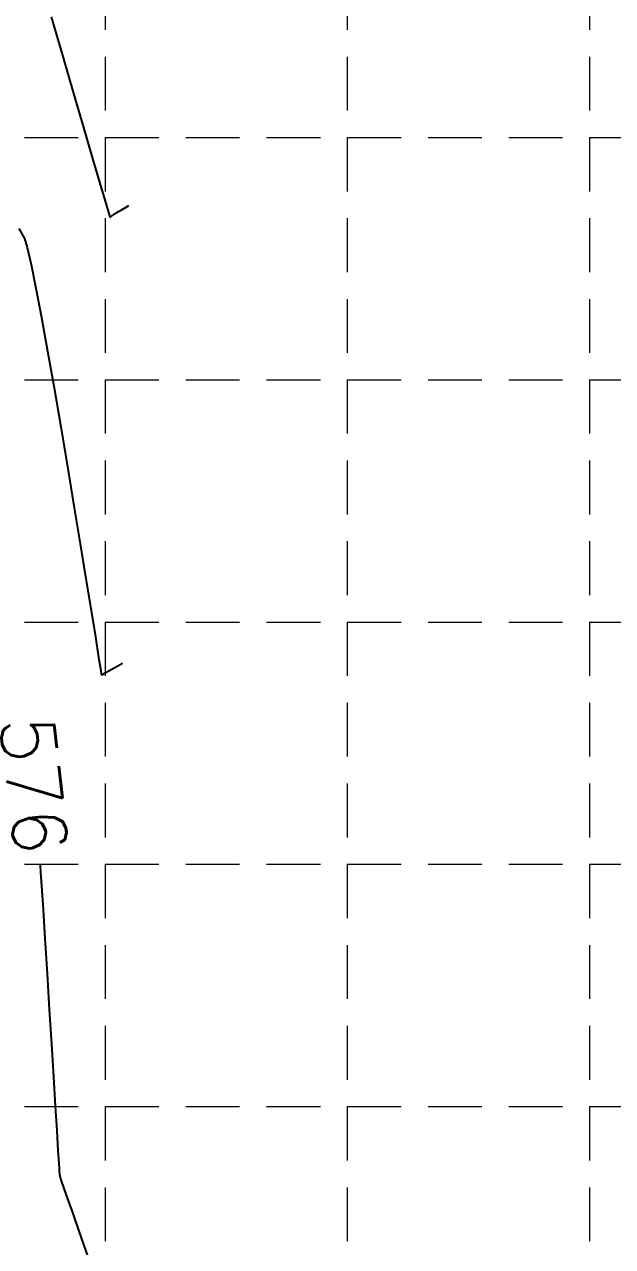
# Model space of a CAD drawing. Header units: inches. Extents: x 2547543 to 2548696, y 7125653 to 7126375.
# Drawn here: x 2548491.6 to 2548535.3, y 7125914 to 7126004.8 of the extents above; entities that cross this region are included whole.
import ezdxf

# ---------------------------------------------------------------- set-up
doc = ezdxf.new("R2010")
doc.units = ezdxf.units.IN
doc.header["$MEASUREMENT"] = 0
doc.linetypes.add('HIDDEN', pattern=[0.375, 0.25, -0.125])
doc.layers.add('CONT-MNR', color=14, linetype='Continuous')
doc.layers.add('GRID', color=254, linetype='HIDDEN')
doc.styles.add('L80', font='simplex', dxfattribs={"height": 3.2})

msp = doc.modelspace()

# ---------------------------------------------------------------- linework, layer by layer
at = {"layer": 'CONT-MNR', "color": 35, "extrusion": (0.959694091846578, 0.2810467044367749, 0), "elevation": 4448514.543240513}
msp.add_lwpolyline([(6122539.49944282, 578.0000000000005), (6122536.446281556, 578.0000000000005)], dxfattribs=at)
at = {"layer": 'CONT-MNR', "color": 35}
for points, elevation in [([(2548494.433620021, 7126002.406628562), (2548495.2427911, 7125999.645458153)], 578), ([(2548495.982877051, 7125997.12156098), (2548496.633702582, 7125994.903279861)], 578), ([(2548497.937053789, 7125990.46605055), (2548497.940894631, 7125990.453172242)], 578), ([(2548497.940894631, 7125990.453172242), (2548497.945995623, 7125990.455963189)], 578), ([(2548497.969056508, 7125990.47234229), (2548497.98542561, 7125990.484419948)], 578), ([(2548497.98542561, 7125990.484419948), (2548498.054433602, 7125990.535263374)], 578), ([(2548498.054433602, 7125990.535263374), (2548498.211170258, 7125990.647666628)], 578), ([(2548491.590049174, 7125988.883014289), (2548491.799338842, 7125988.202580909)], 577), ([(2548492.444882383, 7125985.176867842), (2548492.855369387, 7125983.004805118)], 577), ([(2548492.855369387, 7125983.004805118), (2548493.3071553, 7125980.508749578)], 577), ([(2548493.3071553, 7125980.508749578), (2548493.787356689, 7125977.775309702)], 577), ([(2548494.781472148, 7125971.942710876), (2548495.269619351, 7125969.01676889)], 577), ([(2548495.269619351, 7125969.01676889), (2548495.734648289, 7125966.199876496)], 577), ([(2548496.86219117, 7125959.269581698), (2548497.105912703, 7125957.754972499)], 577), ([(2548497.105912703, 7125957.754972499), (2548497.238482818, 7125956.929434177)], 577), ([(2548497.238482818, 7125956.929434177), (2548497.297177424, 7125956.564634489)], 577), ([(2548497.600947903, 7125956.598161725), (2548498.03608527, 7125956.843371602)], 577), ([(2548498.03608527, 7125956.843371602), (2548498.524083875, 7125957.118369998)], 577), ([(2548497.31786602, 7125956.438638598), (2548497.321728578, 7125956.439118939)], 577), ([(2548497.321728578, 7125956.439118939), (2548497.338220659, 7125956.447030433)], 577), ([(2548492.756690539, 7125942.319178587), (2548492.793706442, 7125941.764122469)], 576), ([(2548493.43787919, 7125931.586177798), (2548493.596478412, 7125929.011478352)], 576), ([(2548493.596478412, 7125929.011478352), (2548493.744533471, 7125926.593253654)], 576), ([(2548493.744533471, 7125926.593253654), (2548493.877261077, 7125924.415783733)], 576), ([(2548494.135646283, 7125920.170702922), (2548494.159231185, 7125919.7990524)], 576), ([(2548494.159231185, 7125919.7990524), (2548494.176014301, 7125919.559930545)], 576), ([(2548494.193609107, 7125919.351301176), (2548494.234286293, 7125919.116972581)], 576), ([(2548495.177201096, 7125916.432430265), (2548495.584971998, 7125915.278944859)], 576), ([(2548495.584971998, 7125915.278944859), (2548496.014631204, 7125914.050491196)], 576)]:
    msp.add_lwpolyline(points, dxfattribs=dict(at, elevation=elevation))
at = {"layer": 'CONT-MNR', "color": 35, "extrusion": (0.9595953914433508, 0.2813835189215647, 0), "elevation": 4450663.146170482}
msp.add_lwpolyline([(6120971.85983717, 578.0000000000009), (6120969.229669087, 578.0000000000009)], dxfattribs=at)
at = {"layer": 'CONT-MNR', "color": 35, "extrusion": (0.9595143554952592, 0.2816597266179836, 0), "elevation": 4452424.88130792}
msp.add_lwpolyline([(6119685.541747556, 578), (6119683.619606174, 578)], dxfattribs=at)
at = {"layer": 'CONT-MNR', "color": 35, "extrusion": (0.9594729126419372, 0.2818008692435093, 0), "elevation": 4453325.045683121}
msp.add_lwpolyline([(6119028.596538619, 578), (6119027.135298238, 578)], dxfattribs=at)
at = {"layer": 'CONT-MNR', "color": 35, "extrusion": (0.9594238646007187, 0.2819678138274328, 0), "elevation": 4454389.692580645}
msp.add_lwpolyline([(6118252.161496457, 578), (6118251.372238556, 578)], dxfattribs=at)
at = {"layer": 'CONT-MNR', "color": 35, "extrusion": (-0.4923827099491762, 0.8703788065797015, 0), "elevation": 4947474.803771953}
msp.add_lwpolyline([(-5726874.178198185, 578), (-5726874.504210335, 578)], dxfattribs=at)
at = {"layer": 'CONT-MNR', "color": 35, "extrusion": (-0.4934144307395181, 0.8697943432432733, 0), "elevation": 4940680.583625782}
msp.add_lwpolyline([(-5732737.033173241, 578.0000000000005), (-5732737.273188502, 578.0000000000005)], dxfattribs=at)
at = {"layer": 'CONT-MNR', "color": 35, "extrusion": (0.9593508389059978, 0.2822161722693409, 0), "elevation": 4455973.38675452}
msp.add_lwpolyline([(6117098.050857378, 578), (6117097.704368526, 578)], dxfattribs=at)
at = {"layer": 'CONT-MNR', "color": 35, "extrusion": (0.9591773010282642, 0.282805419311821, 0), "elevation": 4459730.094702819}
msp.add_lwpolyline([(6114359.380234144, 578.0000000000009), (6114359.274675704, 578.0000000000009)], dxfattribs=at)
at = {"layer": 'CONT-MNR', "color": 35, "extrusion": (0.5790599622919491, -0.8152849563621585, 0), "elevation": -4333979.693417773}
msp.add_lwpolyline([(6204127.801412927, 578.0000000000009), (6204127.829698601, 578.0000000000009)], dxfattribs=at)
at = {"layer": 'CONT-MNR', "color": 35, "extrusion": (0.5591757626298691, -0.8290491339403863, 0), "elevation": -4482737.944123326}
msp.add_lwpolyline([(6097511.48972163, 578.0000000000009), (6097511.704130379, 578.0000000000009)], dxfattribs=at)
at = {"layer": 'CONT-MNR', "color": 35, "extrusion": (-0.5123403387930304, 0.8587824970534991, 0), "elevation": 4813977.617348673}
msp.add_lwpolyline([(-5839538.33426547, 578.0000000000005), (-5839538.559823748, 578.0000000000005)], dxfattribs=at)
at = {"layer": 'CONT-MNR', "color": 35, "extrusion": (-0.4968218967798558, 0.86785252369286, 0), "elevation": 4918159.271965648}
msp.add_lwpolyline([(-5752069.233552456, 578.0000000000005), (-5752069.55472983, 578.0000000000005)], dxfattribs=at)
at = {"layer": 'CONT-MNR', "color": 35, "extrusion": (0.871191008785002, 0.4909442190434374, 0), "elevation": 5718686.0062987}
msp.add_lwpolyline([(4956931.078157121, 577), (4956930.230168469, 577)], dxfattribs=at)
at = {"layer": 'CONT-MNR', "color": 35, "extrusion": (0.9748137536343048, 0.223020505168016, 0), "elevation": 4073546.345780659}
msp.add_lwpolyline([(6378145.379606574, 577.0000000000009), (6378144.082690483, 577.0000000000009)], dxfattribs=at)
at = {"layer": 'CONT-MNR', "color": 35, "extrusion": (0.9801489701792974, 0.1982624428792877, 0), "elevation": 3910717.4744486}
msp.add_lwpolyline([(6479258.491974598, 577), (6479256.694838163, 577)], dxfattribs=at)
at = {"layer": 'CONT-MNR', "color": 35, "extrusion": (0.9855483859511325, 0.1693941526414588, 0), "elevation": 3718762.905726328}
msp.add_lwpolyline([(6591295.949158812, 577.0000000000009), (6591293.022650314, 577.0000000000009)], dxfattribs=at)
at = {"layer": 'CONT-MNR', "color": 35, "extrusion": (0.9860125097172238, 0.1666713253116504, 0), "elevation": 3700542.923305861}
msp.add_lwpolyline([(6601539.466837699, 577.0000000000009), (6601536.476629086, 577.0000000000009)], dxfattribs=at)
at = {"layer": 'CONT-MNR', "color": 35, "extrusion": (0.9868687029550233, 0.1615244969899923, 0), "elevation": 3666048.786141503}
msp.add_lwpolyline([(6620748.529353249, 577), (6620745.873240725, 577)], dxfattribs=at)
at = {"layer": 'CONT-MNR', "color": 35, "extrusion": (0.9870487360579665, 0.1604206739992414, 0), "elevation": 3658641.797384332}
msp.add_lwpolyline([(6624841.871232557, 577), (6624839.501574735, 577)], dxfattribs=at)
at = {"layer": 'CONT-MNR', "color": 35, "extrusion": (0.9871925005160285, 0.1595335918385566, 0), "elevation": 3652686.86751538}
msp.add_lwpolyline([(6628124.687351113, 577), (6628122.69169908, 577)], dxfattribs=at)
at = {"layer": 'CONT-MNR', "color": 35, "extrusion": (0.4909380541174805, -0.8711944828907847, 0), "elevation": -4956939.620505249}
msp.add_lwpolyline([(5718641.375254355, 577), (5718641.7785602, 577)], dxfattribs=at)
at = {"layer": 'CONT-MNR', "color": 35, "extrusion": (0.9869993392020319, 0.1607243118347451, 0), "elevation": 3660679.613287446}
msp.add_lwpolyline([(6623708.946175072, 577.0000000000005), (6623708.833018163, 577.0000000000005)], dxfattribs=at)
at = {"layer": 'CONT-MNR', "color": 35, "extrusion": (0.9850624423502315, 0.1721975164484003, 0), "elevation": 3737500.993313169}
msp.add_lwpolyline([(6580667.159241852, 577.0000000000005), (6580667.144714758, 577.0000000000005)], dxfattribs=at)
at = {"layer": 'CONT-MNR', "color": 35, "extrusion": (0.510583219457927, -0.8598283410123084, 0), "elevation": -4825879.33424748}
msp.add_lwpolyline([(5829664.022838323, 577), (5829664.06383761, 577)], dxfattribs=at)
at = {"layer": 'CONT-MNR', "color": 35, "extrusion": (0.5278345108086746, -0.8493472371176392, 0), "elevation": -4707226.573461459}
msp.add_lwpolyline([(5925884.949272538, 577), (5925884.990128359, 577)], dxfattribs=at)
at = {"layer": 'CONT-MNR', "color": 35, "extrusion": (0.4909380563776476, -0.8711944816171286, 0), "elevation": -4956939.605669204}
msp.add_lwpolyline([(5718640.107217656, 577.0000000000005), (5718640.328493297, 577.0000000000005)], dxfattribs=at)
at = {"layer": 'CONT-MNR', "color": 35, "extrusion": (0.9979027606633962, 0.06473082928846652, 0), "elevation": 3004416.114223395}
msp.add_lwpolyline([(6946030.906772105, 576), (6946028.544018704, 576)], dxfattribs=at)
at = {"layer": 'CONT-MNR', "color": 35, "extrusion": (0.9979814685288434, 0.06350581448192928, 0), "elevation": 2995887.319380098}
msp.add_lwpolyline([(6949711.353092683, 576), (6949708.809514877, 576)], dxfattribs=at)
at = {"layer": 'CONT-MNR', "color": 35, "extrusion": (0.9980369327343643, 0.06262811587603369, 0), "elevation": 2989774.244670981}
msp.add_lwpolyline([(6952340.852790034, 576), (6952338.212798698, 576)], dxfattribs=at)
at = {"layer": 'CONT-MNR', "color": 35, "extrusion": (0.998077634703165, 0.06197608494682096, 0), "elevation": 2985231.64384519}
msp.add_lwpolyline([(6954289.948788755, 576), (6954287.296796494, 576)], dxfattribs=at)
at = {"layer": 'CONT-MNR', "color": 35, "extrusion": (0.9981571539857373, 0.06068192438521503, 0), "elevation": 2976212.202050341}
msp.add_lwpolyline([(6958144.92162003, 576.0000000000005), (6958143.065764859, 576.0000000000005)], dxfattribs=at)
at = {"layer": 'CONT-MNR', "color": 35, "extrusion": (0.9981575797015979, 0.06067492137817884, 0), "elevation": 2976163.384098803}
msp.add_lwpolyline([(6958163.94650446, 576.0000000000005), (6958162.500720439, 576.0000000000005)], dxfattribs=at)
at = {"layer": 'CONT-MNR', "color": 35, "extrusion": (0.9981367164305984, 0.06101717228078666, 0), "elevation": 2978549.06711153}
msp.add_lwpolyline([(6957141.606298636, 576), (6957140.65500068, 576)], dxfattribs=at)
at = {"layer": 'CONT-MNR', "color": 35, "extrusion": (0.9964626427382449, 0.08403690633949547, 0), "elevation": 3138319.4762749}
msp.add_lwpolyline([(6886545.070252081, 576.0000000000009), (6886544.860882095, 576.0000000000009)], dxfattribs=at)
at = {"layer": 'CONT-MNR', "color": 35, "extrusion": (0.951187927571697, 0.3086122590595849, 0), "elevation": 4623242.945703993}
msp.add_lwpolyline([(5991591.674073269, 576.0000000000009), (5991591.396784207, 576.0000000000009)], dxfattribs=at)
at = {"layer": 'CONT-MNR', "color": 35, "extrusion": (0.943762408010878, 0.3306244353121972, 0), "elevation": 4761176.033040083}
msp.add_lwpolyline([(5882579.840803256, 576), (5882579.231894057, 576)], dxfattribs=at)
at = {"layer": 'CONT-MNR', "color": 35, "extrusion": (0.9423217782040844, 0.3347083302254257, 0), "elevation": 4786606.097280285}
msp.add_lwpolyline([(5861905.637809756, 576), (5861904.760623852, 576)], dxfattribs=at)
at = {"layer": 'CONT-MNR', "color": 35, "extrusion": (0.9422385253389839, 0.3349426239925534, 0), "elevation": 4788063.485829321}
msp.add_lwpolyline([(5860714.411128841, 576), (5860713.329097822, 576)], dxfattribs=at)
at = {"layer": 'CONT-MNR', "color": 35, "extrusion": (0.9456145517180459, 0.3252892859887628, 0), "elevation": 4727878.409932286}
msp.add_lwpolyline([(5909369.571491963, 576), (5909368.255484212, 576)], dxfattribs=at)
at = {"layer": 'GRID', "color": 252, "linetype": 'HIDDEN', "lineweight": 0, "ltscale": 16}
for p, q in [((2548497.583313589, 7126356.376313465), (2548497.583313589, 7125726.296813901)), ((2548515.583313588, 7126356.376313465), (2548515.583313588, 7125726.296813901)), ((2548533.583313588, 7126356.376313465), (2548533.583313588, 7125726.296813901)), ((2547561.583313602, 7125996.376313469), (2548677.583313586, 7125996.376313469)), ((2547561.583313602, 7125978.37631347), (2548677.583313586, 7125978.37631347)), ((2547561.583313602, 7125960.37631347), (2548677.583313586, 7125960.37631347)), ((2547561.583313602, 7125942.37631347), (2548677.583313586, 7125942.37631347)), ((2547561.583313602, 7125924.376313471), (2548677.583313586, 7125924.376313471))]:
    msp.add_line(p, q, dxfattribs=at)

# ---------------------------------------------------------------- texts
at = {"layer": 'CONT-MNR', "color": 35, "insert": (2548493.699219616, 7125953.595857165, 576), "char_height": 4, "width": 15.04761904761904, "attachment_point": 1, "rotation": 276.5582352321237, "style": 'L80'}
msp.add_mtext('\\Fsimplex.shx;\\W1.0000000000;\\T1.0000000000;\\o\\l576', dxfattribs=at)

doc.saveas('drawing.dxf')
